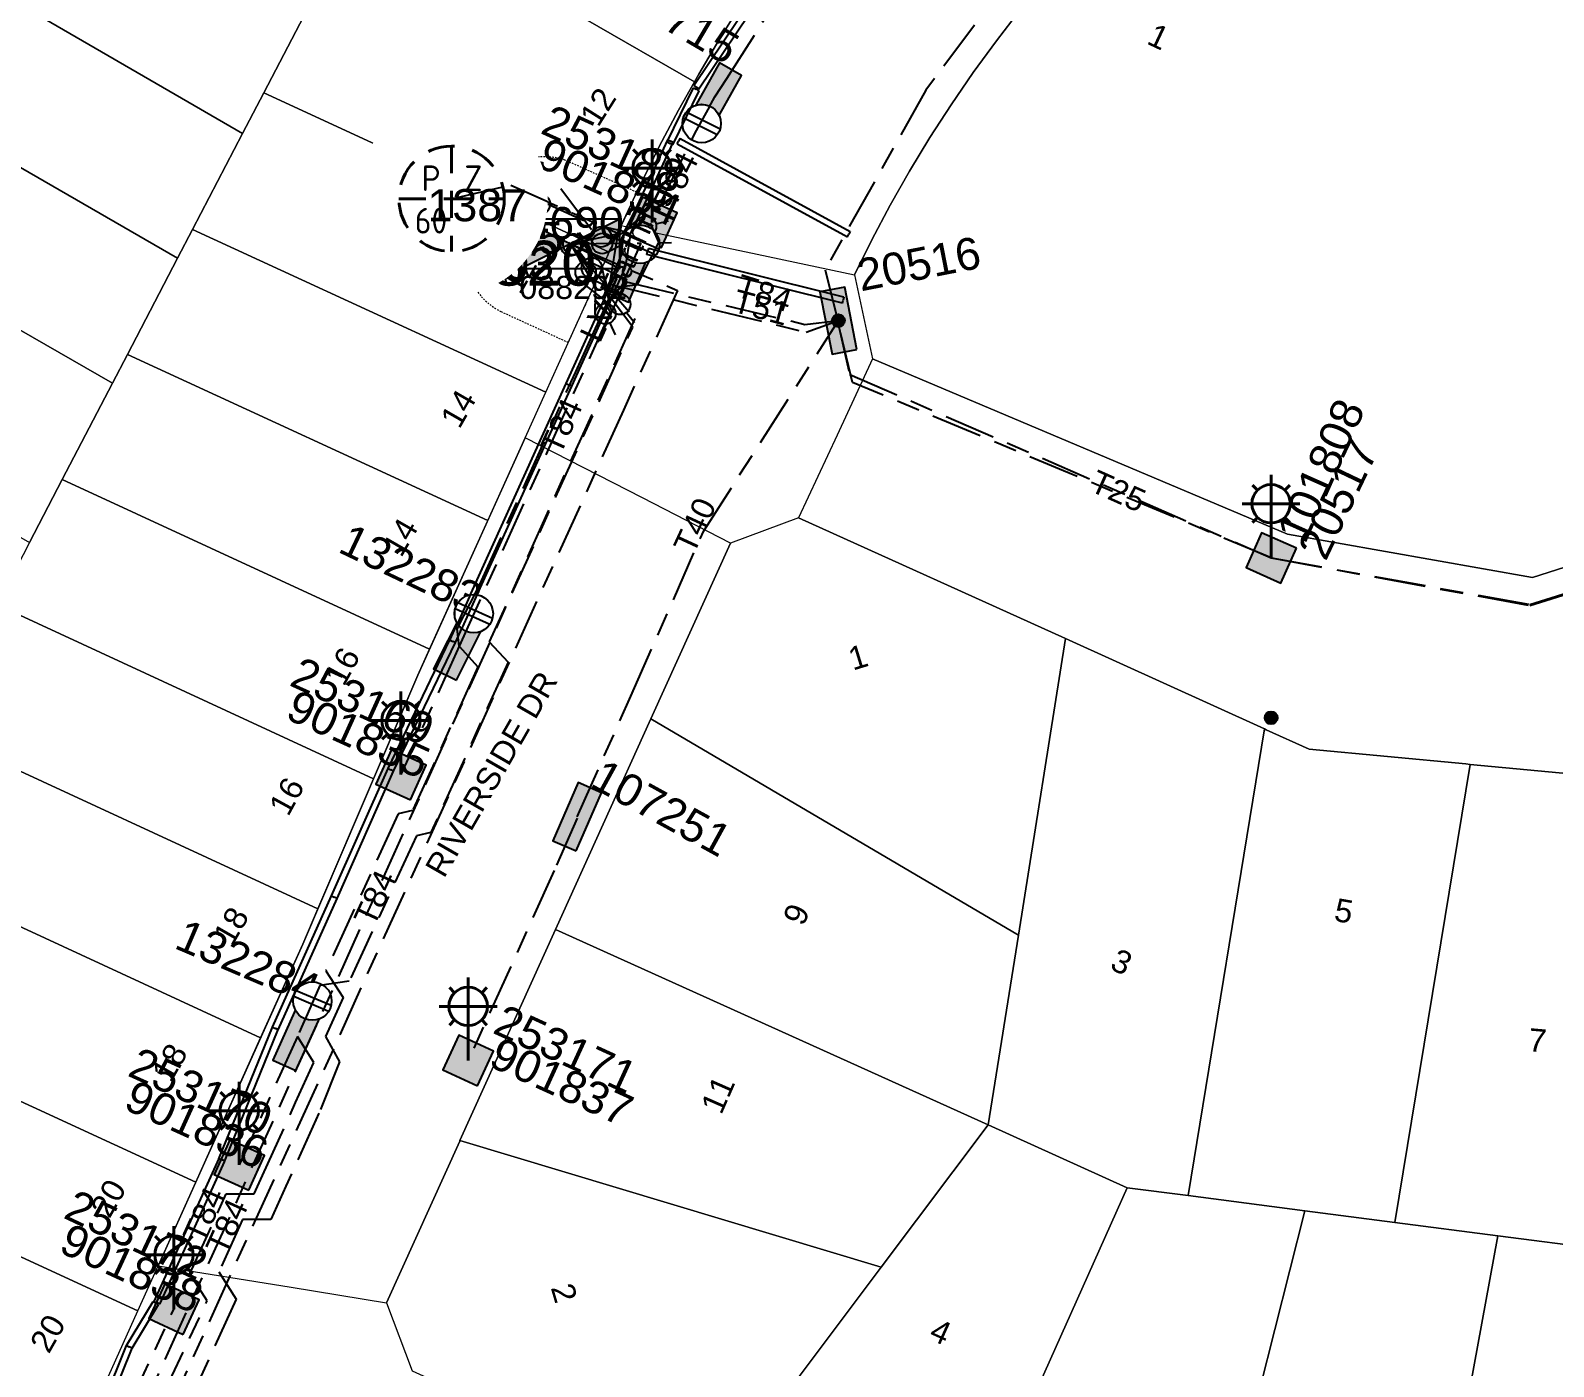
# Model space of a CAD drawing. Header units: metres. Extents: x 299140 to 300955, y 6226202 to 6227439.
# Drawn here: x 299848.6 to 299967.4, y 6226682.9 to 6226787.1 of the extents above; entities that cross this region are included whole.
import ezdxf
from ezdxf.enums import TextEntityAlignment as Align

# ---------------------------------------------------------------- set-up
doc = ezdxf.new("R2010")
doc.units = ezdxf.units.M
for name, pattern in [('Cable Exist UG', [8.2, 4, -1.2, 1.8, -1.2]), ('Dash', [5, 3, -2]), ('HIDDEN', [0.375, 0.25, -0.125]), ('HIDDEN2', [0.1875, 0.125, -0.0625])]:
    doc.linetypes.add(name, pattern=pattern)
doc.layers.get('0').update_dxf_attribs({"color": 6})
for name, color, linetype, lineweight in [('Cadastre Land Parcels_SP_EXT', 9, 'Continuous', 5), ('Cadastre Other Property_SP_EXT', 9, 'HIDDEN', 5), ('Cadastre Roads_SP_EXT', 9, 'Continuous', 5)]:
    doc.layers.add(name, color=color, linetype=linetype, lineweight=lineweight)
for name, color, linetype in [('Duct_SP_EXT', 7, 'Continuous'), ('Equip_HV_EXT', 7, 'Continuous'), ('Equip_LV_EXT', 7, 'Continuous'), ('Equip_SL_EXT', 7, 'Continuous'), ('Equip_SP_SL_EXT', 7, 'Continuous'), ('Mains_HV_EXT', 7, 'Continuous'), ('Mains_LV_EXT', 7, 'Continuous'), ('Mains_LV_SL_EXT', 7, 'Continuous'), ('Mains_SL_EXT', 7, 'Continuous'), ('Sub_SP_EXT', 7, 'Continuous'), ('SupportsUG_SP_LV_EXT', 7, 'Continuous'), ('SupportsUG_SP_LV_SL_EXT', 7, 'Continuous')]:
    doc.layers.add(name, color=color, linetype=linetype)
doc.styles.add('COLUMN_LABEL', font='arial.ttf')
doc.styles.add('iecARIAL', font='arial.ttf', dxfattribs={"height": 2})
doc.styles.add('IESYMBOL1', font='isocp.shx')
doc.styles.add('POLE_LABEL', font='arial.ttf')
doc.styles.add('SLCP_LABEL', font='arial.ttf', dxfattribs={"height": 3.5})
doc.styles.get("Standard").update_dxf_attribs({"font": 'arial.ttf'})
doc.styles.add('SWITCH_LABEL', font='arial.ttf', dxfattribs={"height": 2.5})
doc.linetypes.add('Cable E UG', pattern='A,6,-0.5,["E",Standard,S=1.7,R=0,X=0.5,Y=-1],-2.9', length=9.4)

# ---------------------------------------------------------------- blocks, each defined once
blk = doc.blocks.new('SUB_PADMOUNT_EXT')
for points in [[(0, 0), (-3.84, 1.92), (-3.84, -1.92)], [(0, 0), (3.84, 1.92), (3.84, -1.92)]]:
    blk.add_hatch(color=256).paths.add_polyline_path(points)
for p, q in [((3.84, 1.92), (-3.84, -1.92)), ((-3.84, 1.92), (3.84, -1.92))]:
    blk.add_line(p, q)
blk.add_lwpolyline([(-3.84, -1.92), (3.84, -1.92), (3.84, 1.92), (-3.84, 1.92)], close=True)
for tag, height, flags, p in [('ASSET_NUM', 3.5, 8, (2, 2)), ('STREET_CODE', 0.2, 9, (1.5, 0)), ('CONSTRUCTED_VOLTAGE', 0.2, 9, (1.5, -0.2)), ('OPERATING_VOLTAGE', 0.2, 9, (1.5, -0.6)), ('ORIENTATION', 0.2, 9, (1.5, -0.8)), ('OWNED_BY', 0.2, 9, (1.5, -1)), ('OPERATED_BY', 0.2, 9, (1.5, -1.2)), ('NO_PHASES', 0.2, 9, (1.5, -0.4)), ('SECONDARY_VOLTAGE', 0.2, 9, (1.5, -1.6)), ('STATE', 0.2, 9, (1.5, -1.8)), ('SUBSTATION_TYPE', 0.2, 9, (1.5, -2.2)), ('MAINTAINED_BY', 0.2, 9, (1.5, -1.4)), ('PARENT', 0.2, 9, (1.5, -2)), ('USAGE', 0.2, 9, (1.5, -2.4)), ('STREETNAME', 0.2, 9, (1.5, -3)), ('SUBURB', 0.2, 9, (1.5, -3.2)), ('Z', 0.2, 1, (1.5, -3.6)), ('LEGEND', 0.2, 9, (1.5, -2.6)), ('LOCATION', 0.2, 9, (1.5, -2.8)), ('NOTES', 0.2, 9, (1.5, -3.4))]:
    blk.add_attdef(tag, text='', height=height, dxfattribs=dict(flags=flags)).set_placement(p, align=Align.MIDDLE_LEFT)
blk = doc.blocks.new('COLUMN_EXT')
blk.add_hatch(color=256).paths.add_polyline_path([(-1.49, 1.48), (-1.49, -1.49), (1.48, -1.49), (1.48, 1.48)])
blk.add_lwpolyline([(-1.49, -1.49), (1.48, -1.49), (1.48, 1.48), (-1.49, 1.48)], close=True)
for tag, height, style, flags, p in [('ASSET_NUM', 2.5, 'COLUMN_LABEL', 8, (2, 2)), ('STRUCTURE_PLANT_NUMBER', 0.2, 'POLE_LABEL', 9, (1.81, 0.03)), ('STREET_CODE', 0.2, 'COLUMN_LABEL', 9, (1.81, -0.2))]:
    blk.add_attdef(tag, text='', height=height, dxfattribs=dict(style=style, flags=flags)).set_placement(p, align=Align.MIDDLE_LEFT)
at = {"flags": 9}
for tag, p in [('COLUMN_TYPE', (1.81, -0.4)), ('OWNED_BY', (1.81, -0.6)), ('STATE', (1.81, -0.8)), ('USAGE', (1.81, -1)), ('LEGEND', (1.81, -1.2)), ('STREETNAME', (1.81, -1.6)), ('SUBURB', (1.81, -1.8)), ('LOCATION', (1.81, -1.4)), ('NOTES', (1.81, -2))]:
    blk.add_attdef(tag, text='', height=0.2, dxfattribs=at).set_placement(p, align=Align.MIDDLE_LEFT)
at = {"flags": 1}
blk.add_attdef('Z', (1.81, -2.35), '', height=0.2, dxfattribs=at)
blk = doc.blocks.new('PILLAR_EXT')
blk.add_hatch(color=256).paths.add_polyline_path([(-2.475, 0.99), (-2.475, -0.99), (2.475, -0.99), (2.475, 0.99)])
blk.add_lwpolyline([(-2.475, -0.99), (2.475, -0.99), (2.475, 0.99), (-2.475, 0.99)], close=True)
at = {"style": 'iecARIAL', "flags": 8}
blk.add_attdef('ASSET_NUM', (1.5, 3.5), '', height=2.5, dxfattribs=at)
for tag, p, flags in [('OWNED_BY', (0, -0.2), 9), ('STATE', (0, -0.4), 9), ('SUPPORT_TYPE', (0, -0.6), 9), ('USAGE', (0, -0.8), 9), ('LEGEND', (0, -1), 9), ('LOCATION', (0, -1.2), 9), ('STREETNAME', (0, -1.8), 9), ('SUBURB', (0, -2), 1), ('NOTES', (0, -1.4), 9), ('PARENT', (0, -1.6), 9)]:
    blk.add_attdef(tag, p, '', height=0.2, dxfattribs=dict(flags=flags))
blk = doc.blocks.new('SL_LANTERN_EXT')
at = {"lineweight": 40}
for p, q in [((0, 1.97), (0, 6.47)), ((-1.46, 5.68), (-1.06, 5.28)), ((1.46, 5.68), (1.06, 5.28)), ((-2.25, 4.22), (2.25, 4.22)), ((-1.46, 2.76), (-1.06, 3.16)), ((0, 0), (0, 2.72)), ((1.46, 2.76), (1.06, 3.16))]:
    blk.add_line(p, q, dxfattribs=at)
blk.add_circle((0, 4.22), 1.5, dxfattribs=at)
at = {"style": 'iecARIAL', "flags": 8}
blk.add_attdef('ASSET_NUM', (1.5, 1.5), '', height=2.5, dxfattribs=at)
for tag, p, height, flags in [('CONSTRUCTED_VOLTAGE', (0.98, -0.65), 0.2, 9), ('CONTROL_TYPE', (0.98, -0.85), 0.2, 9), ('LANTERN_PURPOSE', (0.98, -1.05), 0.2, 9), ('LANTERN_TYPE', (0.98, -1.25), 0.2, 9), ('LNUMBER', (2.18, -3.25), 2.5, 8), ('OPERATING_VOLTAGE', (0.98, -1.65), 0.2, 9), ('ORIENTATION', (0.98, -1.85), 0.2, 9), ('OWNED_BY', (0.98, -2.05), 0.2, 9), ('STATE', (0.98, -2.25), 0.2, 9), ('NO_PHASES', (0.98, -1.45), 0.2, 9), ('USAGE', (0.98, -2.45), 0.2, 9), ('CEXIST', (0.98, -2.65), 0.2, 9), ('CNEW', (0.98, -2.85), 0.2, 9), ('CNUMBER', (0.98, -3.05), 0.2, 9), ('CREMOVE', (0.98, -3.25), 0.2, 9), ('CREPLACE', (0.98, -3.45), 0.2, 9), ('LKINGHEIGHT', (0.98, -3.65), 0.2, 9), ('LBRACKET', (0.98, -3.85), 0.2, 9), ('LBRACKETVOCAB', (0.98, -4.05), 0.2, 9), ('LCATEGORY', (0.98, -4.25), 0.2, 9), ('LCHARGE1', (0.98, -4.45), 0.2, 9), ('LCHARGE1PERCENT', (0.98, -4.65), 0.2, 9), ('LCHARGE2', (0.98, -4.85), 0.2, 9), ('LCHARGE2PERCENT', (0.98, -5.05), 0.2, 9), ('LCHARGE3', (0.98, -5.25), 0.2, 9), ('LCHARGE3PERCENT', (0.98, -5.45), 0.2, 9), ('LEXIST', (0.98, -5.65), 0.2, 9), ('LLAMP', (0.98, -5.85), 0.2, 9), ('LLAMPVOCAB', (0.98, -6.05), 0.2, 9), ('LMAST', (0.98, -6.25), 0.2, 9), ('LMASTVOCAB', (0.98, -6.45), 0.2, 9), ('LNEW', (0.98, -6.65), 0.2, 9), ('LANTNUMBER', (0.98, -6.85), 0.2, 9), ('LOUTREACH', (0.98, -7.25), 0.2, 9), ('LOUTREACHVOCAB', (0.98, -7.45), 0.2, 9), ('LRATECODE', (0.98, -7.65), 0.2, 9), ('LREMOVE', (0.98, -7.85), 0.2, 9), ('LREPLACE', (0.98, -8.05), 0.2, 9), ('LTYPE', (0.98, -8.25), 0.2, 9), ('LTYPEVOCAB', (0.98, -8.45), 0.2, 9), ('STREETNAME', (0.98, -9.25), 0.2, 9), ('SUBURB', (0.98, -9.45), 0.2, 1), ('LEGEND', (0.98, -8.65), 0.2, 9), ('LOCATION', (0.98, -8.85), 0.2, 9), ('NOTES', (0.98, -9.05), 0.2, 9)]:
    blk.add_attdef(tag, p, '', height=height, dxfattribs=dict(flags=flags))
blk = doc.blocks.new('LV_UG_LINKS_CLOSED_EXT')
blk.add_wipeout([(-1.06, 1.06), (-1.18, 0.92), (-1.29, 0.76), (-1.37, 0.59), (-1.43, 0.42), (-1.48, 0.23), (-1.49, 0.05), (-1.49, -0.14), (-1.46, -0.33), (-1.41, -0.51), (-1.33, -0.68), (-1.24, -0.84), (-1.12, -0.99), (-0.99, -1.12), (-0.84, -1.24), (-0.68, -1.33), (-0.51, -1.41), (-0.33, -1.46), (-0.14, -1.49), (0.05, -1.49), (0.23, -1.48), (0.42, -1.43), (0.59, -1.37), (0.76, -1.29), (0.92, -1.18), (1.06, -1.06), (1.18, -0.92), (1.29, -0.76), (1.37, -0.59), (1.43, -0.42), (1.48, -0.23), (1.49, -0.05), (1.49, 0.14), (1.46, 0.33), (1.41, 0.51), (1.33, 0.68), (1.24, 0.84), (1.12, 0.99), (0.99, 1.12), (0.84, 1.24), (0.68, 1.33), (0.51, 1.41), (0.33, 1.46), (0.14, 1.49), (-0.05, 1.49), (-0.23, 1.48), (-0.42, 1.43), (-0.59, 1.37), (-0.76, 1.29), (-0.92, 1.18)])
for p, q in [((-0.25, -1.48), (-0.25, 1.48)), ((0.25, -1.48), (0.25, 1.48))]:
    blk.add_line(p, q)
blk.add_circle((0, 0), 1.5)
at = {"flags": 9}
for tag, p in [('ACTUAL_STATUS', (0, 0)), ('CONSTRUCTED_VOLTAGE', (0, -0.2)), ('OPERATING_VOLTAGE', (0, -0.6)), ('ORIENTATION', (0, -0.8)), ('STATE', (0, -1)), ('SWITCH_TYPE', (0, -1.2)), ('NO_PHASES', (0, -0.4)), ('USAGE', (0, -1.4)), ('NOTES', (0, -1.6))]:
    blk.add_attdef(tag, text='', height=0.2, dxfattribs=at).set_placement(p, align=Align.MIDDLE_LEFT)
at = {"flags": 1}
blk.add_attdef('Z', (0, 0), '', height=0.2, dxfattribs=at)
blk = doc.blocks.new('LV_UG_DFUSE_CLOSED_EXT')
for points in [[(1, 0), (0, 0)], [(5.04, 0.73), (2.16, -0.72)], [(5.05, -0.71), (2.16, 0.72)], [(6.2, 0.01), (7.2, 0.01)]]:
    blk.add_lwpolyline(points)
for centre in [(1.8, 0), (5.4, 0.01)]:
    blk.add_circle(centre, 0.8)
at = {"flags": 9}
for tag, p in [('ACTUAL_STATUS', (0, 0)), ('CONSTRUCTED_VOLTAGE', (0, -0.2)), ('OPERATING_VOLTAGE', (0, -0.6)), ('ORIENTATION', (0, -0.8)), ('STATE', (0, -1)), ('SWITCH_TYPE', (0, -1.2)), ('NO_PHASES', (0, -0.4)), ('USAGE', (0, -1.4)), ('NOTES', (0, -1.6))]:
    blk.add_attdef(tag, text='', height=0.2, dxfattribs=at).set_placement(p, align=Align.MIDDLE_LEFT)
at = {"flags": 1}
blk.add_attdef('Z', (0, 0), '', height=0.2, dxfattribs=at)
blk = doc.blocks.new('SWG_HOLEC_SU_EXT')
blk.add_line((1.8, -2), (5.8, -2))
for points in [[(1, 0), (0, 0)], [(6.6, 0), (7.6, 0)]]:
    blk.add_lwpolyline(points)
for points in [[(1.8, -0.8, 1), (1.8, 0.8, 1)], [(5.8, -0.8, 1), (5.8, 0.8, 1)]]:
    blk.add_lwpolyline(points, format="xyb", close=True)
at = {"style": 'SWITCH_LABEL', "flags": 8}
blk.add_attdef('ASSET_NUM', text='', height=2.5, rotation=179.9544, dxfattribs=at).set_placement((-2.4, 0), align=Align.MIDDLE_LEFT)
at = {"flags": 1}
blk.add_attdef('Z', (0, 0), '', height=0.2, dxfattribs=at)
at = {"flags": 9}
for tag, p in [('ACTUAL_STATUS', (0, -0.4)), ('CONSTRUCTED_VOLTAGE', (0, -0.6)), ('OPERATING_VOLTAGE', (0, -1)), ('ORIENTATION', (0, -1.2)), ('NO_PHASES', (0, -0.8)), ('OWNED_BY', (0, -1.4)), ('STATE', (0, -1.8)), ('SWITCH_TYPE', (0, -2)), ('PARENT', (0, -1.6)), ('USAGE', (0, -2.2)), ('LOCATION', (0, -2.4)), ('STREETNAME', (0, -2.6)), ('SUBURB', (0, -2.8)), ('NOTES', (0, -3))]:
    blk.add_attdef(tag, text='', height=0.2, dxfattribs=at).set_placement(p, align=Align.MIDDLE_LEFT)
at = {"style": 'SWITCH_LABEL', "flags": 9}
blk.add_attdef('STREET_CODE', text='', height=0.2, dxfattribs=at).set_placement((0, -0.2), align=Align.MIDDLE_LEFT)
blk = doc.blocks.new('SLCP_ZELL_EXT')
blk.add_wipeout([(-0.24, 7.5), (-0.71, 7.47), (-1.17, 7.41), (-1.64, 7.32), (-2.09, 7.21), (-2.54, 7.06), (-2.98, 6.89), (-3.41, 6.69), (-3.82, 6.46), (-4.22, 6.21), (-4.6, 5.93), (-4.96, 5.63), (-5.31, 5.31), (-5.63, 4.96), (-5.93, 4.6), (-6.21, 4.22), (-6.46, 3.82), (-6.69, 3.41), (-6.89, 2.98), (-7.06, 2.54), (-7.21, 2.09), (-7.32, 1.64), (-7.41, 1.17), (-7.47, 0.71), (-7.5, 0.24), (-7.5, -0.24), (-7.47, -0.71), (-7.41, -1.17), (-7.32, -1.64), (-7.21, -2.09), (-7.06, -2.54), (-6.89, -2.98), (-6.69, -3.41), (-6.46, -3.82), (-6.21, -4.22), (-5.93, -4.6), (-5.63, -4.96), (-5.31, -5.31), (-4.96, -5.63), (-4.6, -5.93), (-4.22, -6.21), (-3.82, -6.46), (-3.41, -6.69), (-2.98, -6.89), (-2.54, -7.06), (-2.09, -7.21), (-1.64, -7.32), (-1.17, -7.41), (-0.71, -7.47), (-0.24, -7.5), (0.24, -7.5), (0.71, -7.47), (1.17, -7.41), (1.64, -7.32), (2.09, -7.21), (2.54, -7.06), (2.98, -6.89), (3.41, -6.69), (3.82, -6.46), (4.22, -6.21), (4.6, -5.93), (4.96, -5.63), (5.31, -5.31), (5.63, -4.96), (5.93, -4.6), (6.21, -4.22), (6.46, -3.82), (6.69, -3.41), (6.89, -2.98), (7.06, -2.54), (7.21, -2.09), (7.32, -1.64), (7.41, -1.17), (7.47, -0.71), (7.5, -0.24), (7.5, 0.24), (7.47, 0.71), (7.41, 1.17), (7.32, 1.64), (7.21, 2.09), (7.06, 2.54), (6.89, 2.98), (6.69, 3.41), (6.46, 3.82), (6.21, 4.22), (5.93, 4.6), (5.63, 4.96), (5.31, 5.31), (4.96, 5.63), (4.6, 5.93), (4.22, 6.21), (3.82, 6.46), (3.41, 6.69), (2.98, 6.89), (2.54, 7.06), (2.09, 7.21), (1.64, 7.32), (1.17, 7.41), (0.71, 7.47), (0.24, 7.5)])
at = {"linetype": 'Dash', "lineweight": 40, "ltscale": 0.7}
for p, q in [((0, 4.11), (0, -4.11)), ((-4.11, 0), (4.11, 0))]:
    blk.add_line(p, q, dxfattribs=at)
blk.add_circle((0, 0), 4.11, dxfattribs=at)
at = {"lineweight": 40, "style": 'IESYMBOL1'}
for s, p in [('P', (-1.6, 0)), ('Z', (1.7, 0)), ('60', (-1.61, -3.31))]:
    blk.add_text(s, height=2, dxfattribs=at).set_placement(p, align=Align.BOTTOM_CENTER)
at = {"style": 'SLCP_LABEL'}
for tag, height, flags, p in [('ASSET_NUM', 2.5, 8, (2, 2)), ('STREET_CODE', 0.2, 9, (0, -0.2))]:
    blk.add_attdef(tag, text='', height=height, dxfattribs=dict(at, flags=flags)).set_placement(p, align=Align.MIDDLE_LEFT)
at = {"flags": 1}
blk.add_attdef('Z', (0, 0), '', height=0.2, dxfattribs=at)
at = {"flags": 9}
for tag, p in [('CONSTRUCTED_VOLTAGE', (0, -0.4)), ('CONTROL_TYPE', (0, -0.6)), ('OPERATING_VOLTAGE', (0, -1)), ('ORIENTATION', (0, -1.2)), ('NO_PHASES', (0, -0.8)), ('OWNED_BY', (0, -1.4)), ('STATE', (0, -2)), ('USAGE', (0, -1.6)), ('LOCATION', (0, -1.8)), ('NOTES', (0, -2.2))]:
    blk.add_attdef(tag, text='', height=0.2, dxfattribs=at).set_placement(p, align=Align.MIDDLE_LEFT)
blk = doc.blocks.new('CONNECTOR_NODE_EXT')
h = blk.add_hatch(color=256)
edge = h.paths.add_edge_path()
edge.add_arc((0, 0), 0.5, 0, 360)
blk.add_circle((0, 0), 0.5)
at = {"flags": 1}
blk.add_attdef('Z', (0, 0), '', height=0.2, dxfattribs=at)
at = {"flags": 9}
for tag, p in [('CONNECTOR_TYPE', (0, 0)), ('CONSTRUCTED_VOLTAGE', (0, -0.2)), ('OPERATING_VOLTAGE', (0, -0.6)), ('ORIENTATION', (0, -0.8)), ('SUBTYPE', (0, -1)), ('NO_PHASES', (0, -0.4)), ('USAGE', (0, -1.2)), ('NOTES', (0, -1.4))]:
    blk.add_attdef(tag, text='', height=0.2, dxfattribs=at).set_placement(p, align=Align.MIDDLE_LEFT)

msp = doc.modelspace()

# ---------------------------------------------------------------- linework, layer by layer
at = {"layer": 'Cadastre Land Parcels_SP_EXT', "linetype": 'Continuous'}
for points in [[(299900.74, 6226783.68), (299902.38, 6226786.46), (299903.59, 6226788.4), (299904.08, 6226789.2), (299905.85, 6226791.9), (299907.67, 6226794.55), (299908.23, 6226795.33), (299882.9, 6226813.14), (299880.39, 6226808.29), (299875.31, 6226798.54), (299874.9, 6226797.75), (299900.4, 6226783.08), (299900.74, 6226783.68)], [(299866.8, 6226782.21), (299870.24, 6226788.8), (299844.13, 6226803.96), (299838.67, 6226794.38), (299865.16, 6226779.05), (299866.8, 6226782.21)], [(299894.69, 6226771.86), (299896.17, 6226775.04), (299896.78, 6226776.26), (299897.66, 6226778.02), (299899.16, 6226780.87), (299900.4, 6226783.08), (299874.9, 6226797.75), (299870.24, 6226788.8), (299866.8, 6226782.21), (299893.76, 6226769.8), (299894.69, 6226771.86)], [(299861.25, 6226771.56), (299865.16, 6226779.05), (299838.67, 6226794.38), (299833.21, 6226784.8), (299860.08, 6226769.31), (299861.25, 6226771.56)], [(299856.17, 6226761.8), (299860.08, 6226769.31), (299833.21, 6226784.8), (299827.76, 6226775.22), (299855, 6226759.57), (299856.17, 6226761.8)], [(299893.76, 6226769.8), (299866.8, 6226782.21), (299865.16, 6226779.05), (299861.25, 6226771.56), (299888.81, 6226758.88), (299893.76, 6226769.8)], [(299851.08, 6226752.05), (299855, 6226759.57), (299827.76, 6226775.22), (299820.81, 6226763.03), (299848.54, 6226747.16), (299851.08, 6226752.05)], [(299887.19, 6226755.3), (299888.81, 6226758.88), (299861.25, 6226771.56), (299860.08, 6226769.31), (299856.17, 6226761.8), (299884.28, 6226748.86), (299887.19, 6226755.3)], [(299884.28, 6226748.86), (299856.17, 6226761.8), (299855, 6226759.57), (299851.08, 6226752.05), (299879.74, 6226738.84), (299884.28, 6226748.86)], [(299878.82, 6226736.8), (299879.74, 6226738.84), (299851.08, 6226752.05), (299848.54, 6226747.16), (299846, 6226742.29), (299875.36, 6226728.72), (299878.82, 6226736.8)], [(299929.33, 6226739.65), (299908.52, 6226749.08), (299903.22, 6226747.09), (299897.01, 6226733.39), (299925.67, 6226716.53), (299929.33, 6226739.65)], [(299875.36, 6226728.72), (299846, 6226742.29), (299840.87, 6226732.52), (299871.03, 6226718.58), (299875.36, 6226728.72)], [(299944.86, 6226732.61), (299929.33, 6226739.65), (299925.67, 6226716.53), (299923.32, 6226701.74), (299934.16, 6226696.84), (299938.92, 6226696.22), (299944.86, 6226732.61)], [(299923.32, 6226701.74), (299925.67, 6226716.53), (299897.01, 6226733.39), (299889.57, 6226716.97), (299923.32, 6226701.74)], [(299960.91, 6226729.85), (299960.58, 6226729.88), (299948.34, 6226731.03), (299945, 6226732.55), (299944.86, 6226732.61), (299938.92, 6226696.22), (299948.01, 6226695.04), (299955.02, 6226694.13), (299960.91, 6226729.85)], [(299869.85, 6226715.82), (299871.03, 6226718.58), (299840.87, 6226732.52), (299839.71, 6226730.33), (299835.73, 6226722.76), (299866.56, 6226708.52), (299869.85, 6226715.82)], [(299976.74, 6226728.35), (299960.91, 6226729.85), (299955.02, 6226694.13), (299963.07, 6226693.09), (299971.16, 6226692.04), (299976.74, 6226728.35)], [(299866.56, 6226708.52), (299835.73, 6226722.76), (299829.97, 6226711.8), (299861.5, 6226697.26), (299866.56, 6226708.52)], [(299914.96, 6226690.63), (299923.32, 6226701.74), (299889.57, 6226716.97), (299882.11, 6226700.51), (299914.96, 6226690.63)], [(299858.57, 6226690.75), (299861.5, 6226697.26), (299829.97, 6226711.8), (299827.2, 6226706.54), (299828.52, 6226703.79), (299830.65, 6226699.37), (299856.99, 6226687.24), (299858.57, 6226690.75)], [(299919.43, 6226663.95), (299934.16, 6226696.84), (299923.32, 6226701.74), (299914.96, 6226690.63), (299901.15, 6226672.24), (299919.43, 6226663.95)], [(299856.99, 6226687.24), (299830.65, 6226699.37), (299825.04, 6226688.71), (299852.06, 6226676.3), (299856.99, 6226687.24)], [(299914.96, 6226690.63), (299882.11, 6226700.51), (299882.09, 6226700.47), (299876.38, 6226687.86), (299878.37, 6226682.57), (299901.15, 6226672.24), (299914.96, 6226690.63)], [(299938.64, 6226658.02), (299948.01, 6226695.04), (299938.92, 6226696.22), (299934.16, 6226696.84), (299919.43, 6226663.95), (299925.39, 6226661.25), (299938.64, 6226658.02)], [(299955.02, 6226694.13), (299948.01, 6226695.04), (299938.64, 6226658.02), (299948.57, 6226655.6), (299954, 6226655.09), (299956.2, 6226655.62), (299963.07, 6226693.09), (299955.02, 6226694.13)], [(299971.16, 6226692.04), (299963.07, 6226693.09), (299956.2, 6226655.62), (299970.46, 6226659.06), (299980.13, 6226666.46), (299980.4, 6226666.67), (299976.76, 6226691.31), (299971.16, 6226692.04)]]:
    msp.add_lwpolyline(points, close=True, dxfattribs=at)
msp.add_lwpolyline([(299925.75, 6226788.61), (299923.96, 6226786.26), (299922.15, 6226783.8), (299920.42, 6226781.28), (299918.76, 6226778.72), (299917.18, 6226776.1), (299915.67, 6226773.45), (299914.23, 6226770.75), (299912.88, 6226768.01), (299914.3, 6226761.48), (299946.66, 6226747.8), (299965.76, 6226744.43), (299969.58, 6226745.63)], dxfattribs=at)
at = {"layer": 'Cadastre Other Property_SP_EXT', "linetype": 'HIDDEN2'}
msp.add_lwpolyline([(299895.9, 6226774.46), (299890.3, 6226776.97), (299890.3, 6226776.97, 0.376983), (299884.2, 6226774.41), (299884.2, 6226774.41), (299882.96, 6226771.58), (299882.96, 6226771.58, 0.400914), (299885.31, 6226765.16), (299885.31, 6226765.16), (299890.56, 6226762.75), (299895.9, 6226774.46)], format="xyb", close=True, dxfattribs=at)
at = {"layer": 'Cadastre Roads_SP_EXT', "linetype": 'Continuous'}
for points in [[(299903.59, 6226788.4), (299902.38, 6226786.46), (299900.74, 6226783.68), (299899.16, 6226780.87), (299897.66, 6226778.02), (299896.78, 6226776.26), (299896.17, 6226775.04), (299894.69, 6226771.86), (299905.28, 6226769.62), (299912.88, 6226768.01), (299914.23, 6226770.75), (299914.23, 6226770.75), (299915.67, 6226773.45), (299917.18, 6226776.1), (299918.76, 6226778.72), (299920.42, 6226781.28), (299922.15, 6226783.8), (299923.96, 6226786.26), (299925.75, 6226788.61)], [(299969.58, 6226745.63), (299965.76, 6226744.43), (299946.66, 6226747.8), (299946.66, 6226747.8), (299914.3, 6226761.48), (299911.53, 6226755.53), (299908.52, 6226749.08), (299929.33, 6226739.65), (299944.86, 6226732.61), (299945, 6226732.55), (299948.34, 6226731.03), (299960.58, 6226729.88), (299960.91, 6226729.85), (299976.74, 6226728.35)]]:
    msp.add_lwpolyline(points, dxfattribs=at)
msp.add_lwpolyline([(299882.09, 6226700.47), (299882.11, 6226700.51), (299889.57, 6226716.97), (299897.01, 6226733.39), (299903.22, 6226747.09), (299896.34, 6226750.62), (299887.19, 6226755.3), (299878.82, 6226736.8), (299869.85, 6226715.82), (299858.57, 6226690.75), (299868.95, 6226689.07), (299876.38, 6226687.86), (299882.09, 6226700.47)], close=True, dxfattribs=at)
at = {"layer": 'Duct_SP_EXT'}
for p, q in [((299900.35, 6226782.79), (299908.4, 6226794.77)), ((299900.74, 6226782.52), (299908.79, 6226794.5)), ((299900.33, 6226782.59), (299900.54, 6226782.49)), ((299900.35, 6226782.79), (299900.54, 6226782.66)), ((299900.74, 6226782.52), (299900.54, 6226782.66)), ((299895.8, 6226773.09), (299898.32, 6226778.55)), ((299895.8, 6226773.09), (299896.01, 6226772.99)), ((299912.33, 6226770.99), (299912.44, 6226771.2)), ((299912.55, 6226771.41), (299912.44, 6226771.2)), ((299890.39, 6226759.54), (299893.67, 6226766.78)), ((299890.83, 6226759.34), (299894.11, 6226766.58)), ((299893.67, 6226766.78), (299893.89, 6226766.68)), ((299893.67, 6226766.78), (299893.89, 6226766.68)), ((299894.11, 6226766.58), (299893.89, 6226766.68)), ((299894.11, 6226766.58), (299893.89, 6226766.68)), ((299911.94, 6226765.82), (299912, 6226766.05)), ((299912.06, 6226766.28), (299912, 6226766.05)), ((299890.39, 6226759.54), (299890.39, 6226759.54)), ((299890.39, 6226759.54), (299890.61, 6226759.44)), ((299890.39, 6226759.54), (299890.61, 6226759.44)), ((299890.83, 6226759.34), (299890.61, 6226759.44)), ((299890.83, 6226759.34), (299890.61, 6226759.44)), ((299890.83, 6226759.34), (299890.83, 6226759.34)), ((299872.09, 6226719.6), (299876.5, 6226729.52)), ((299872.53, 6226719.4), (299876.93, 6226729.33)), ((299876.5, 6226729.53), (299876.71, 6226729.43)), ((299876.5, 6226729.52), (299876.71, 6226729.43)), ((299876.93, 6226729.33), (299876.71, 6226729.43)), ((299876.93, 6226729.32), (299876.71, 6226729.43)), ((299872.09, 6226719.6), (299872.09, 6226719.6)), ((299872.09, 6226719.6), (299872.31, 6226719.5)), ((299872.09, 6226719.6), (299872.31, 6226719.5)), ((299872.53, 6226719.4), (299872.31, 6226719.5)), ((299872.53, 6226719.4), (299872.31, 6226719.5)), ((299872.53, 6226719.4), (299872.53, 6226719.4)), ((299863.31, 6226699.1), (299867.5, 6226709.35)), ((299863.76, 6226698.92), (299867.94, 6226709.17)), ((299867.5, 6226709.35), (299867.72, 6226709.26)), ((299867.5, 6226709.35), (299867.72, 6226709.26)), ((299867.94, 6226709.16), (299867.72, 6226709.26)), ((299867.94, 6226709.17), (299867.72, 6226709.26)), ((299858.26, 6226687.96), (299863.32, 6226699.11)), ((299858.7, 6226687.76), (299863.76, 6226698.91)), ((299863.31, 6226699.1), (299863.54, 6226699.01)), ((299863.32, 6226699.11), (299863.54, 6226699.01)), ((299863.76, 6226698.91), (299863.54, 6226699.01)), ((299863.76, 6226698.92), (299863.54, 6226699.01)), ((299856.1, 6226684.54), (299858.19, 6226687.97)), ((299856.54, 6226684.33), (299858.6, 6226687.72)), ((299858.19, 6226687.97), (299858.39, 6226687.85)), ((299858.26, 6226687.96), (299858.48, 6226687.86)), ((299858.6, 6226687.72), (299858.39, 6226687.85)), ((299858.7, 6226687.76), (299858.48, 6226687.86)), ((299852.95, 6226676.72), (299856.1, 6226684.54)), ((299853.39, 6226676.52), (299856.54, 6226684.33)), ((299856.1, 6226684.54), (299856.32, 6226684.43)), ((299856.54, 6226684.33), (299856.32, 6226684.43))]:
    msp.add_line(p, q, dxfattribs=at)
at = {"layer": 'Mains_HV_EXT', "linetype": 'Cable E UG'}
msp.add_lwpolyline([(299893.88, 6226765.01), (299892.87, 6226762.77)], dxfattribs=at)
at = {"layer": 'Mains_LV_EXT', "linetype": 'Cable Exist UG'}
for points in [[(300067.5, 6226831.59), (300031.65, 6226836.79), (300015.76, 6226837.13), (299997.03, 6226835.04), (299977.25, 6226829.52), (299959.53, 6226821.44), (299944.29, 6226810.95), (299935.12, 6226802.74), (299927.2, 6226794.02), (299918.44, 6226782.43), (299910.59, 6226768.41), (299911.57, 6226764.43)], [(299891.25, 6226725.76), (299895.45, 6226735.17), (299901.12, 6226748.05), (299911.63, 6226764.45)], [(299911.57, 6226764.43), (299912.51, 6226760.26), (299945.38, 6226745.95)], [(299945.38, 6226745.95), (299965.57, 6226742.23), (299980.29, 6226746.89), (299987.19, 6226754.51), (299998.13, 6226753.55)], [(299849.22, 6226664.61), (299851.85, 6226665.53), (299851.85, 6226665.53), (299862.39, 6226688.01), (299861.05, 6226690.12), (299861.05, 6226690.12), (299863.87, 6226696.35), (299866.07, 6226696.36), (299866.07, 6226696.36), (299866.71, 6226697.78), (299869.29, 6226703.47), (299869.29, 6226703.47), (299870.71, 6226706.61), (299869.43, 6226708.63)]]:
    msp.add_lwpolyline(points, dxfattribs=at)
at = {"layer": 'Mains_LV_SL_EXT', "linetype": 'Cable Exist UG'}
for points in [[(299891.26, 6226725.65), (299889.45, 6226721.56), (299889.45, 6226721.56), (299882.75, 6226706.76)], [(299869.43, 6226708.63), (299865.61, 6226700.19), (299865.61, 6226700.19), (299864.89, 6226698.61)], [(299849.22, 6226664.61), (299859.8, 6226687.37)]]:
    msp.add_lwpolyline(points, dxfattribs=at)
at = {"layer": 'Mains_SL_EXT', "linetype": 'Cable Exist UG'}
for points in [[(299945.38, 6226745.95), (299912.74, 6226759.63), (299911.57, 6226764.43)], [(299945.38, 6226745.95), (299965.57, 6226742.31), (299980.28, 6226746.97), (299987.19, 6226754.59), (299994.67, 6226753.87), (299998.13, 6226753.55)]]:
    msp.add_lwpolyline(points, dxfattribs=at)

# ---------------------------------------------------------------- block references
at = {"layer": 'Equip_HV_EXT'}
ref = msp.add_blockref('SWG_HOLEC_SU_EXT', (299891.84, 6226768.88), dxfattribs=dict(at, rotation=126.7841258055695))
ref.add_attrib('ASSET_NUM', 'C8203', dxfattribs={"layer": '0', "height": 2.5, "style": 'SWITCH_LABEL'}).set_placement((299889.44, 6226770.13), align=Align.TOP_RIGHT)
ref = msp.add_blockref('SWG_HOLEC_SU_EXT', (299892.56, 6226769.65), dxfattribs=dict(at, rotation=155.207559940556))
ref.add_attrib('ASSET_NUM', 'C8205', dxfattribs={"layer": '0', "height": 2.5, "style": 'SWITCH_LABEL'}).set_placement((299890.16, 6226770.9), align=Align.MIDDLE_RIGHT)
at = {"layer": 'Equip_LV_EXT'}
for p, rotation in [((299891.37, 6226770.57), 13.193698705995), ((299891.4, 6226770.44), 0.7132657292498554), ((299891.15, 6226769.86), 295.1508649756054), ((299891.29, 6226769.98), 307.8367740737381)]:
    msp.add_blockref('LV_UG_DFUSE_CLOSED_EXT', p, dxfattribs=dict(at, rotation=rotation))
msp.add_blockref('CONNECTOR_NODE_EXT', (299945.38, 6226733.48), dxfattribs=at)
at = {"layer": 'Equip_SL_EXT'}
msp.add_blockref('CONNECTOR_NODE_EXT', (299911.63, 6226764.45), dxfattribs=at)
at = {"layer": 'Equip_SP_SL_EXT'}
ref = msp.add_blockref('SL_LANTERN_EXT', (299897.09, 6226772.11), dxfattribs=at)
ref.add_attrib('ASSET_NUM', '253188', dxfattribs={"layer": '0', "height": 2.5, "rotation": 335.6225, "style": 'iecARIAL'}).set_placement((299898.59, 6226773.61), align=Align.BOTTOM_RIGHT)
ref = msp.add_blockref('SL_LANTERN_EXT', (299945.38, 6226745.95), dxfattribs=at)
ref.add_attrib('ASSET_NUM', '101808', dxfattribs={"layer": '0', "height": 2.5, "rotation": 65.985, "style": 'iecARIAL'}).set_placement((299946.88, 6226747.45), align=Align.MIDDLE_LEFT)
ref = msp.add_blockref('SL_LANTERN_EXT', (299877.51, 6226729.05), dxfattribs=at)
ref.add_attrib('ASSET_NUM', '253169', dxfattribs={"layer": '0', "height": 2.5, "rotation": 335.6211, "style": 'iecARIAL'}).set_placement((299879.01, 6226730.55), align=Align.BOTTOM_RIGHT)
ref = msp.add_blockref('SL_LANTERN_EXT', (299882.75, 6226706.76), dxfattribs=at)
ref.add_attrib('ASSET_NUM', '253171', dxfattribs={"layer": '0', "height": 2.5, "rotation": 335.413, "style": 'iecARIAL'}).set_placement((299884.25, 6226708.26), align=Align.BOTTOM_LEFT)
ref = msp.add_blockref('SL_LANTERN_EXT', (299864.89, 6226698.61), dxfattribs=at)
ref.add_attrib('ASSET_NUM', '253170', dxfattribs={"layer": '0', "height": 2.5, "rotation": 335.6211, "style": 'iecARIAL'}).set_placement((299866.39, 6226700.11), align=Align.BOTTOM_RIGHT)
ref = msp.add_blockref('SL_LANTERN_EXT', (299859.8, 6226687.37), dxfattribs=at)
ref.add_attrib('ASSET_NUM', '253172', dxfattribs={"layer": '0', "height": 2.5, "rotation": 334.7438, "style": 'iecARIAL'}).set_placement((299861.3, 6226688.87), align=Align.BOTTOM_RIGHT)
at = {"layer": 'Sub_SP_EXT'}
ref = msp.add_blockref('SUB_PADMOUNT_EXT', (299890.73, 6226770.43), dxfattribs=at)
ref.add_attrib('ASSET_NUM', '34820', dxfattribs={"layer": '0', "height": 3.5}).set_placement((299892.73, 6226770.68), align=Align.TOP_RIGHT)
at = {"layer": 'SupportsUG_SP_LV_EXT'}
ref = msp.add_blockref('PILLAR_EXT', (299902, 6226781.9), dxfattribs=dict(at, rotation=60.69408051779399))
ref.add_attrib('ASSET_NUM', '127715', dxfattribs={"layer": '0', "height": 2.5, "rotation": 329.4378, "style": 'iecARIAL'}).set_placement((299903.5, 6226785.4), align=Align.MIDDLE_RIGHT)
ref = msp.add_blockref('PILLAR_EXT', (299895.34, 6226768.56), dxfattribs=dict(at, rotation=246.4320678135658))
ref.add_attrib('ASSET_NUM', '146902', dxfattribs={"layer": '0', "height": 2.5, "style": 'iecARIAL'}).set_placement((299896.84, 6226772.06), align=Align.MIDDLE_RIGHT)
ref = msp.add_blockref('PILLAR_EXT', (299911.63, 6226764.45), dxfattribs=dict(at, rotation=101.0097985313297))
ref.add_attrib('ASSET_NUM', '20516', dxfattribs={"layer": '0', "height": 2.5, "rotation": 11.1181, "style": 'iecARIAL'}).set_placement((299913.13, 6226767.95), align=Align.MIDDLE_LEFT)
ref = msp.add_blockref('PILLAR_EXT', (299882.05, 6226739.07), dxfattribs=dict(at, rotation=63.44087790806518))
ref.add_attrib('ASSET_NUM', '132283', dxfattribs={"layer": '0', "height": 2.5, "rotation": 334.5236, "style": 'iecARIAL'}).set_placement((299883.55, 6226742.57), align=Align.MIDDLE_RIGHT)
ref = msp.add_blockref('PILLAR_EXT', (299891.25, 6226725.76), dxfattribs=dict(at, rotation=66.58139883402846))
ref.add_attrib('ASSET_NUM', '107251', dxfattribs={"layer": '0', "height": 2.5, "rotation": 331.167, "style": 'iecARIAL'}).set_placement((299892.75, 6226729.26), align=Align.MIDDLE_LEFT)
ref = msp.add_blockref('PILLAR_EXT', (299869.43, 6226708.63), dxfattribs=dict(at, rotation=245.6215246039802))
ref.add_attrib('ASSET_NUM', '132284', dxfattribs={"layer": '0', "height": 2.5, "rotation": 336.8793, "style": 'iecARIAL'}).set_placement((299870.93, 6226712.13), align=Align.MIDDLE_RIGHT)
at = {"layer": 'SupportsUG_SP_LV_SL_EXT'}
ref = msp.add_blockref('COLUMN_EXT', (299897.09, 6226772.11), dxfattribs=dict(at, rotation=245.6225018158937))
ref.add_attrib('ASSET_NUM', '901854', dxfattribs={"layer": '0', "height": 2.5, "rotation": 335.6225, "style": 'COLUMN_LABEL'}).set_placement((299899.09, 6226772.86), align=Align.MIDDLE_RIGHT)
ref = msp.add_blockref('COLUMN_EXT', (299945.38, 6226745.95), dxfattribs=dict(at, rotation=155.8758730278673))
ref.add_attrib('ASSET_NUM', '20517', dxfattribs={"layer": '0', "height": 2.5, "rotation": 64.4616, "style": 'COLUMN_LABEL'}).set_placement((299947.38, 6226746.7), align=Align.TOP_LEFT)
ref = msp.add_blockref('COLUMN_EXT', (299877.51, 6226729.05), dxfattribs=dict(at, rotation=65.62111792599755))
ref.add_attrib('ASSET_NUM', '901835', dxfattribs={"layer": '0', "height": 2.5, "rotation": 335.6211, "style": 'COLUMN_LABEL'}).set_placement((299879.51, 6226729.8), align=Align.MIDDLE_RIGHT)
ref = msp.add_blockref('COLUMN_EXT', (299882.75, 6226706.76), dxfattribs=dict(at, rotation=65.41302348097408))
ref.add_attrib('ASSET_NUM', '901837', dxfattribs={"layer": '0', "height": 2.5, "rotation": 335.413, "style": 'COLUMN_LABEL'}).set_placement((299884.75, 6226707.51), align=Align.MIDDLE_LEFT)
ref = msp.add_blockref('COLUMN_EXT', (299864.89, 6226698.61), dxfattribs=dict(at, rotation=65.62111774373624))
ref.add_attrib('ASSET_NUM', '901836', dxfattribs={"layer": '0', "height": 2.5, "rotation": 335.6211, "style": 'COLUMN_LABEL'}).set_placement((299866.89, 6226699.36), align=Align.MIDDLE_RIGHT)
ref = msp.add_blockref('COLUMN_EXT', (299859.8, 6226687.37), dxfattribs=dict(at, rotation=65.19534354110664))
ref.add_attrib('ASSET_NUM', '901838', dxfattribs={"layer": '0', "height": 2.5, "rotation": 335.1801, "style": 'COLUMN_LABEL'}).set_placement((299861.8, 6226688.12), align=Align.MIDDLE_RIGHT)

# ---------------------------------------------------------------- texts
at = {"layer": 'Cadastre Land Parcels_SP_EXT'}
for s, rotation, p in [('1', 334.7832, (299935.59, 6226786.08)), ('12', 57.7009, (299892.89, 6226779.47)), ('12', 60.1051, (299886.8, 6226766.4)), ('14', 60.1102, (299882.06, 6226755.93)), ('14', 60.1056, (299877.53, 6226745.91)), ('16', 61.4414, (299873.05, 6226735.85)), ('1', 16.98, (299912.75, 6226737.15)), ('16', 61.4476, (299868.71, 6226725.71)), ('18', 60.2339, (299864.34, 6226715.6)), ('9', 66.29, (299908.89, 6226717.16)), ('5', 350, (299950.21, 6226717.66)), ('3', 334.9, (299932.71, 6226713.93)), ('7', 355.05, (299965.38, 6226707.49)), ('18', 60.2386, (299859.55, 6226704.95)), ('11', 66.28, (299902.49, 6226702.46)), ('20', 60.2323, (299854.77, 6226694.36)), ('2', 286.5, (299889.18, 6226689.05)), ('20', 60.2432, (299850.04, 6226683.82)), ('4', 335.4, (299918.6, 6226685.08))]:
    msp.add_text(s, height=1.8, rotation=rotation, dxfattribs=at).set_placement(p)
at = {"layer": 'Cadastre Other Property_SP_EXT'}
msp.add_text('088292', height=1.8, dxfattribs=at).set_placement((299886.74, 6226766.14))
at = {"layer": 'Cadastre Roads_SP_EXT'}
msp.add_text('RIVERSIDE DR', height=1.8, rotation=60.0702, dxfattribs=at).set_placement((299880.87, 6226720.9))
at = {"layer": 'Mains_LV_EXT'}
for s, rotation, p in [('T84', 342.6169, (299903.51, 6226766.38)), ('T84', 65.6225, (299889.94, 6226753.88)), ('T25', 335.9481, (299931.11, 6226751.22)), ('T40', 65.2138, (299900.34, 6226746.14)), ('T84', 65.2283, (299875.4, 6226717.1)), ('T84', 65.6266, (299862.07, 6226692.38)), ('T84', 65.6266, (299863.85, 6226691.47))]:
    msp.add_text(s, height=1.8, rotation=rotation, dxfattribs=at).set_placement(p)
at = {"layer": 'Mains_SL_EXT'}
msp.add_text('T51', height=1.8, rotation=344.7773, dxfattribs=at).set_placement((299903.27, 6226765.18))

# ---------------------------------------------------------------- next in the draw order: block references
at = {"layer": 'Equip_LV_EXT'}
for p, rotation in [((299900.96, 6226779.82), 63.49019827586665), ((299896.17, 6226770.41), 246.4437259203114), ((299883.19, 6226741.6), 65.62250187664827), ((299870.6, 6226711.39), 66.98868026722035)]:
    msp.add_blockref('LV_UG_LINKS_CLOSED_EXT', p, dxfattribs=dict(at, rotation=rotation))
at = {"layer": 'Equip_SL_EXT'}
ref = msp.add_blockref('SLCP_ZELL_EXT', (299881.46, 6226773.95), dxfattribs=at)
ref.add_attrib('ASSET_NUM', '1387', dxfattribs={"layer": '0', "height": 2.5, "style": 'SLCP_LABEL'}).set_placement((299883.46, 6226774.7), align=Align.TOP_CENTER)

# ---------------------------------------------------------------- next in the draw order: linework, layer by layer
at = {"layer": 'Duct_SP_EXT'}
for p, q in [((299898.28, 6226778.38), (299900.33, 6226782.59)), ((299900.76, 6226782.38), (299900.54, 6226782.49)), ((299898.71, 6226778.17), (299900.76, 6226782.38)), ((299896.23, 6226772.88), (299898.75, 6226778.34)), ((299898.28, 6226778.38), (299898.5, 6226778.27)), ((299898.32, 6226778.55), (299898.53, 6226778.44)), ((299898.71, 6226778.17), (299898.5, 6226778.27)), ((299898.75, 6226778.34), (299898.53, 6226778.44)), ((299899.05, 6226778.23), (299899.16, 6226778.44)), ((299899.05, 6226778.23), (299912.33, 6226770.99)), ((299899.28, 6226778.66), (299899.16, 6226778.44)), ((299899.28, 6226778.66), (299912.55, 6226771.41)), ((299894.95, 6226771.4), (299895.8, 6226773.09)), ((299896.23, 6226772.88), (299896.01, 6226772.99)), ((299895.38, 6226771.18), (299896.23, 6226772.88)), ((299894.54, 6226768.67), (299894.93, 6226771.16)), ((299894.93, 6226771.16), (299895.16, 6226771.13)), ((299894.95, 6226771.4), (299895.16, 6226771.29)), ((299895.01, 6226768.6), (299895.4, 6226771.09)), ((299895.38, 6226771.18), (299895.16, 6226771.29)), ((299895.4, 6226771.09), (299895.16, 6226771.13)), ((299896.69, 6226769.6), (299896.75, 6226769.83)), ((299911.94, 6226765.82), (299896.69, 6226769.6)), ((299896.81, 6226770.07), (299896.75, 6226769.83)), ((299912.06, 6226766.28), (299896.81, 6226770.07)), ((299893.67, 6226766.78), (299894.56, 6226768.73)), ((299894.11, 6226766.58), (299895, 6226768.53)), ((299894.54, 6226768.67), (299894.78, 6226768.63)), ((299894.56, 6226768.73), (299894.78, 6226768.63)), ((299895, 6226768.53), (299894.78, 6226768.63)), ((299895.01, 6226768.6), (299894.78, 6226768.63)), ((299881.33, 6226739.54), (299890.39, 6226759.54)), ((299881.77, 6226739.34), (299890.83, 6226759.34)), ((299876.5, 6226729.53), (299881.33, 6226739.55)), ((299876.93, 6226729.32), (299881.77, 6226739.34)), ((299881.33, 6226739.55), (299881.55, 6226739.44)), ((299881.33, 6226739.54), (299881.55, 6226739.44)), ((299881.77, 6226739.34), (299881.55, 6226739.44)), ((299881.77, 6226739.34), (299881.55, 6226739.44)), ((299867.5, 6226709.35), (299872.09, 6226719.6)), ((299867.94, 6226709.16), (299872.53, 6226719.4))]:
    msp.add_line(p, q, dxfattribs=at)
at = {"layer": 'Mains_HV_EXT', "linetype": 'Cable Exist UG'}
for points in [[(299790.85, 6226602.33), (299792.52, 6226602.61), (299801.78, 6226600.24), (299801.78, 6226600.24), (299806.3, 6226604.47), (299808.98, 6226607.03), (299811.62, 6226609.67), (299814.18, 6226612.37), (299816.69, 6226615.09), (299819.14, 6226617.86), (299821.5, 6226620.7), (299821.95, 6226621.36), (299823.93, 6226623.84), (299826.26, 6226626.9), (299829, 6226630.64), (299841.64, 6226649.03), (299850.71, 6226665.47), (299850.71, 6226665.47), (299855.73, 6226675.97), (299893.04, 6226758.31), (299893.04, 6226758.31), (299895.59, 6226763.93), (299890.61, 6226770.54)], [(299890.73, 6226770.43), (299899.09, 6226766.81), (299899.09, 6226766.81), (299894.86, 6226757.48), (299884.58, 6226734.8), (299854.95, 6226669.71), (299850.57, 6226661.06), (299842.98, 6226647.44), (299842.98, 6226647.44), (299830.81, 6226629.76), (299827.86, 6226625.71), (299825.51, 6226622.62), (299823.52, 6226620.11), (299823.1, 6226619.59), (299831.49, 6226612.59), (299831.49, 6226612.59), (299831.69, 6226607.45), (299833.91, 6226604.83), (299834.36, 6226604.35)]]:
    msp.add_lwpolyline(points, dxfattribs=at)
at = {"layer": 'Mains_HV_EXT', "linetype": 'Cable E UG'}
msp.add_lwpolyline([(299892.09, 6226769.12), (299895.1, 6226767.69), (299893.88, 6226765.01)], dxfattribs=at)
at = {"layer": 'Mains_LV_EXT', "linetype": 'Cable Exist UG'}
for points in [[(299902, 6226781.9), (299902.92, 6226783.34), (299902.92, 6226783.34), (299909.79, 6226794.09), (299917.03, 6226803.23), (299918.86, 6226802.32), (299918.86, 6226802.32), (299919.61, 6226803.27), (299926.96, 6226811.03), (299930.95, 6226814.62), (299934.14, 6226817.49), (299933.6, 6226819.71)], [(299890.73, 6226770.43), (299895.52, 6226771.46), (299895.52, 6226771.46), (299896.52, 6226773.54), (299897.88, 6226773.88), (299900.43, 6226779.03), (299902, 6226781.9)], [(299890.73, 6226770.43), (299895.75, 6226764.62), (299895.75, 6226764.62), (299884.4, 6226739.41), (299885.87, 6226737.81), (299885.87, 6226737.81), (299879.84, 6226724.54), (299878.71, 6226724.27), (299873.47, 6226712.93), (299871.18, 6226712.6), (299869.43, 6226708.63)], [(299890.73, 6226770.43), (299893.83, 6226765.11), (299883.6, 6226742.51), (299882.05, 6226739.07)], [(299890.73, 6226770.43), (299896.21, 6226770.5), (299895.3, 6226768.47)], [(299895.34, 6226768.56), (299894.87, 6226767.52), (299909.01, 6226764.16), (299911.63, 6226764.45)], [(299882.05, 6226739.07), (299883.51, 6226737.45), (299878.42, 6226726.26), (299877.3, 6226726), (299871.66, 6226713.76), (299873, 6226711.66), (299871.62, 6226708.62), (299872.72, 6226706.66), (299872.72, 6226706.66), (299871.11, 6226702.65), (299868.53, 6226696.96), (299867.36, 6226694.36), (299865.16, 6226694.36), (299863.31, 6226690.28), (299864.66, 6226688.15), (299859.59, 6226677.1), (299872.56, 6226670.95), (299874.92, 6226669.89)]]:
    msp.add_lwpolyline(points, dxfattribs=at)
at = {"layer": 'Mains_LV_SL_EXT', "linetype": 'Cable Exist UG'}
for points in [[(299882.05, 6226739.07), (299881.89, 6226740.42), (299883.67, 6226743.88), (299891.14, 6226760.47), (299892.14, 6226762.64), (299894.16, 6226767.03), (299895.96, 6226767.27), (299897.63, 6226770.56), (299896.98, 6226772.06)], [(299882.05, 6226739.07), (299877.51, 6226729.05)]]:
    msp.add_lwpolyline(points, dxfattribs=at)
at = {"layer": 'Mains_SL_EXT', "linetype": 'Cable Exist UG'}
msp.add_lwpolyline([(299881.46, 6226773.95), (299886.07, 6226775.02), (299894.42, 6226771.27), (299893.77, 6226767.3), (299909.12, 6226763.54), (299911.63, 6226764.45)], dxfattribs=at)

# ---------------------------------------------------------------- next in the draw order: texts
at = {"layer": 'Mains_HV_EXT'}
msp.add_text('LV Earthing', height=1.8, rotation=65.6221, dxfattribs=at).set_placement((299893.03, 6226762.63))
at = {"layer": 'Mains_LV_EXT'}
msp.add_text('T84', height=1.8, rotation=63.4171, dxfattribs=at).set_placement((299898.83, 6226773.13))

doc.saveas('drawing.dxf')
